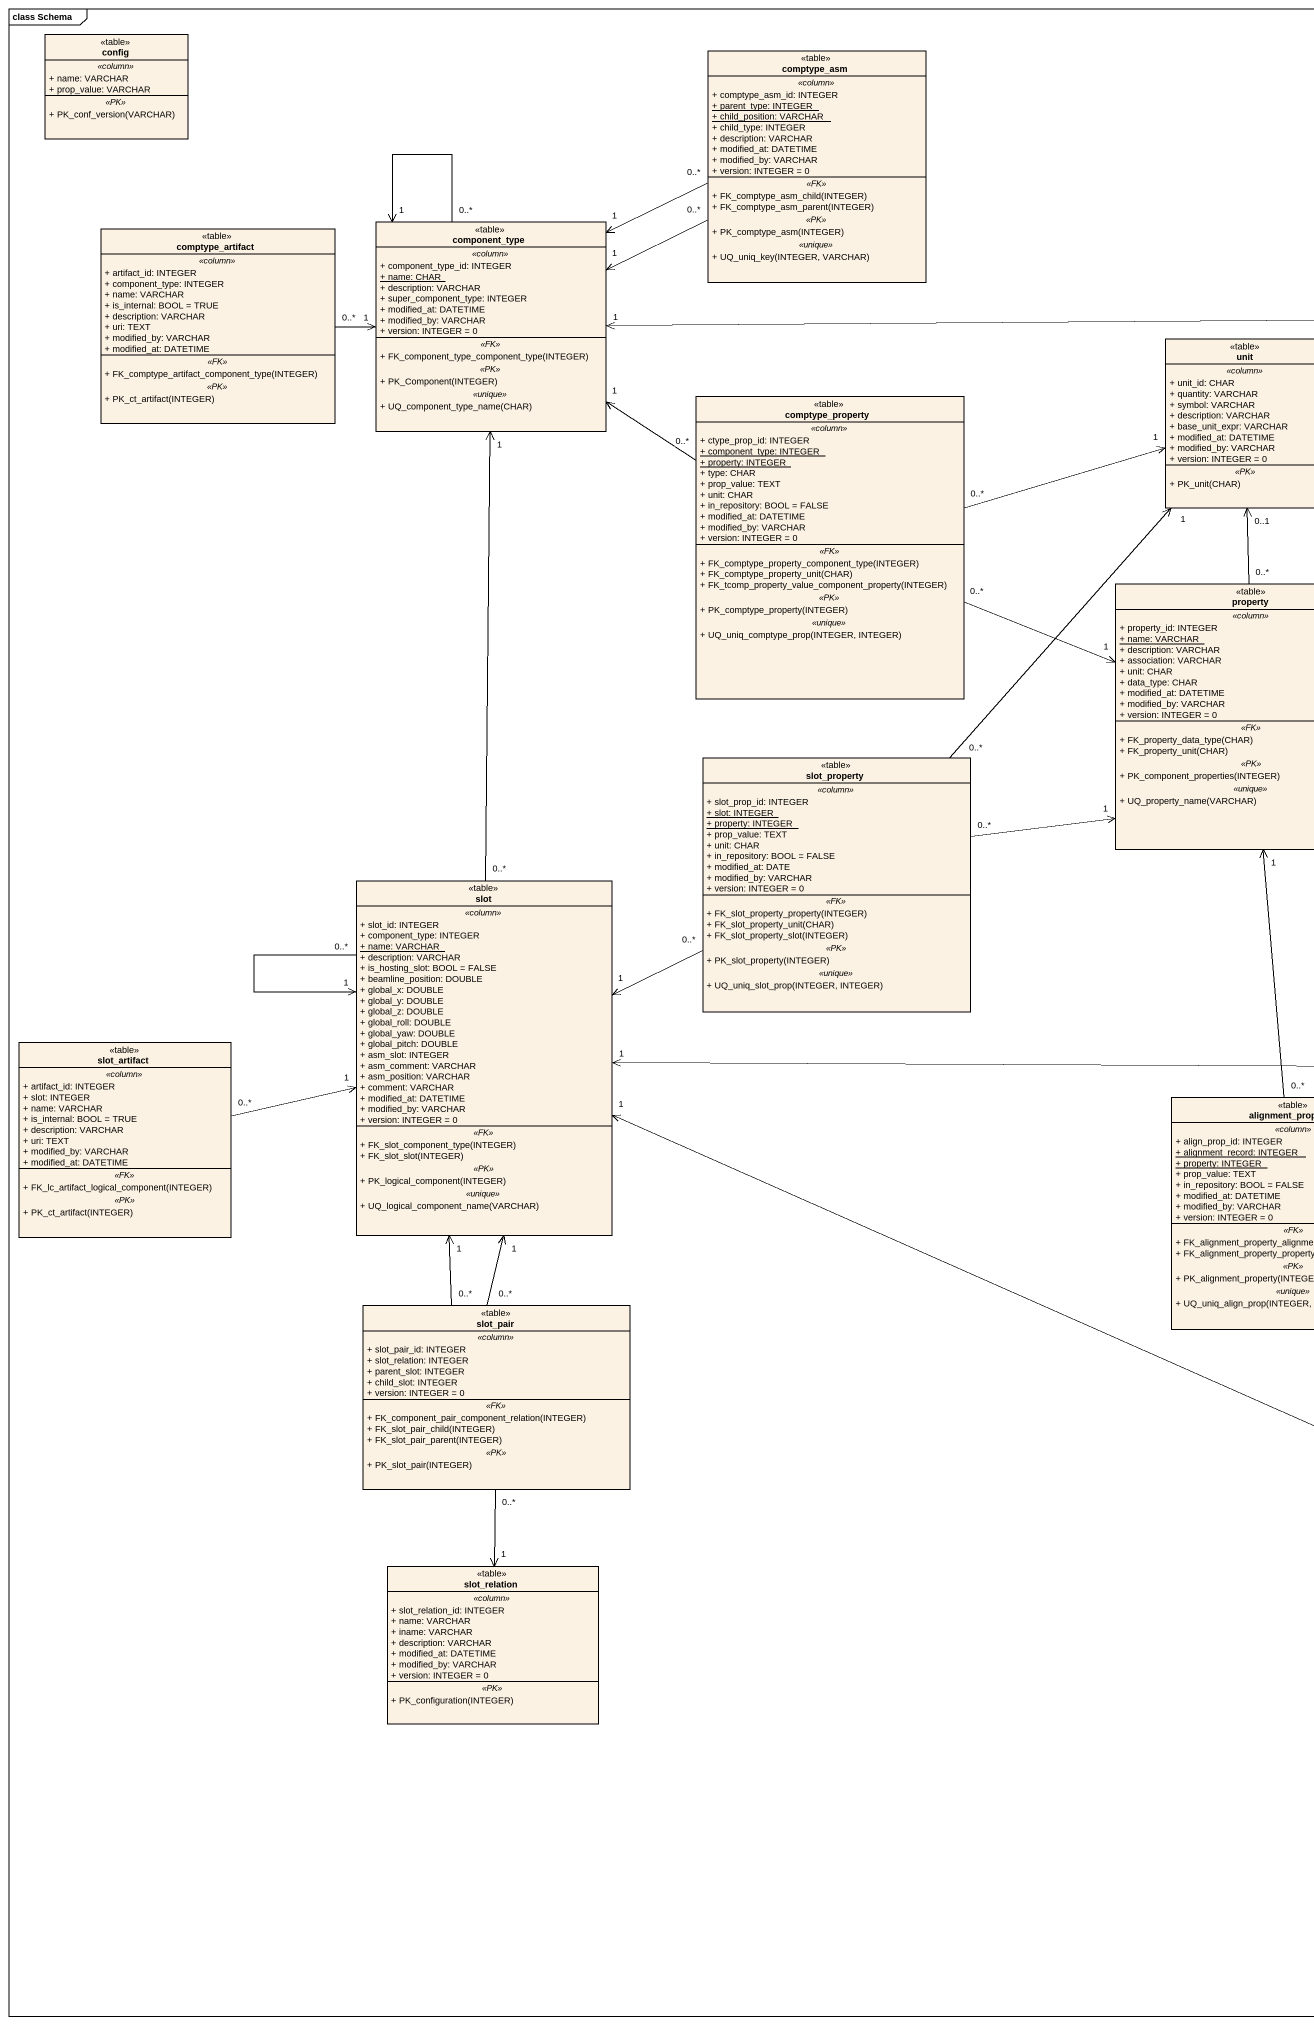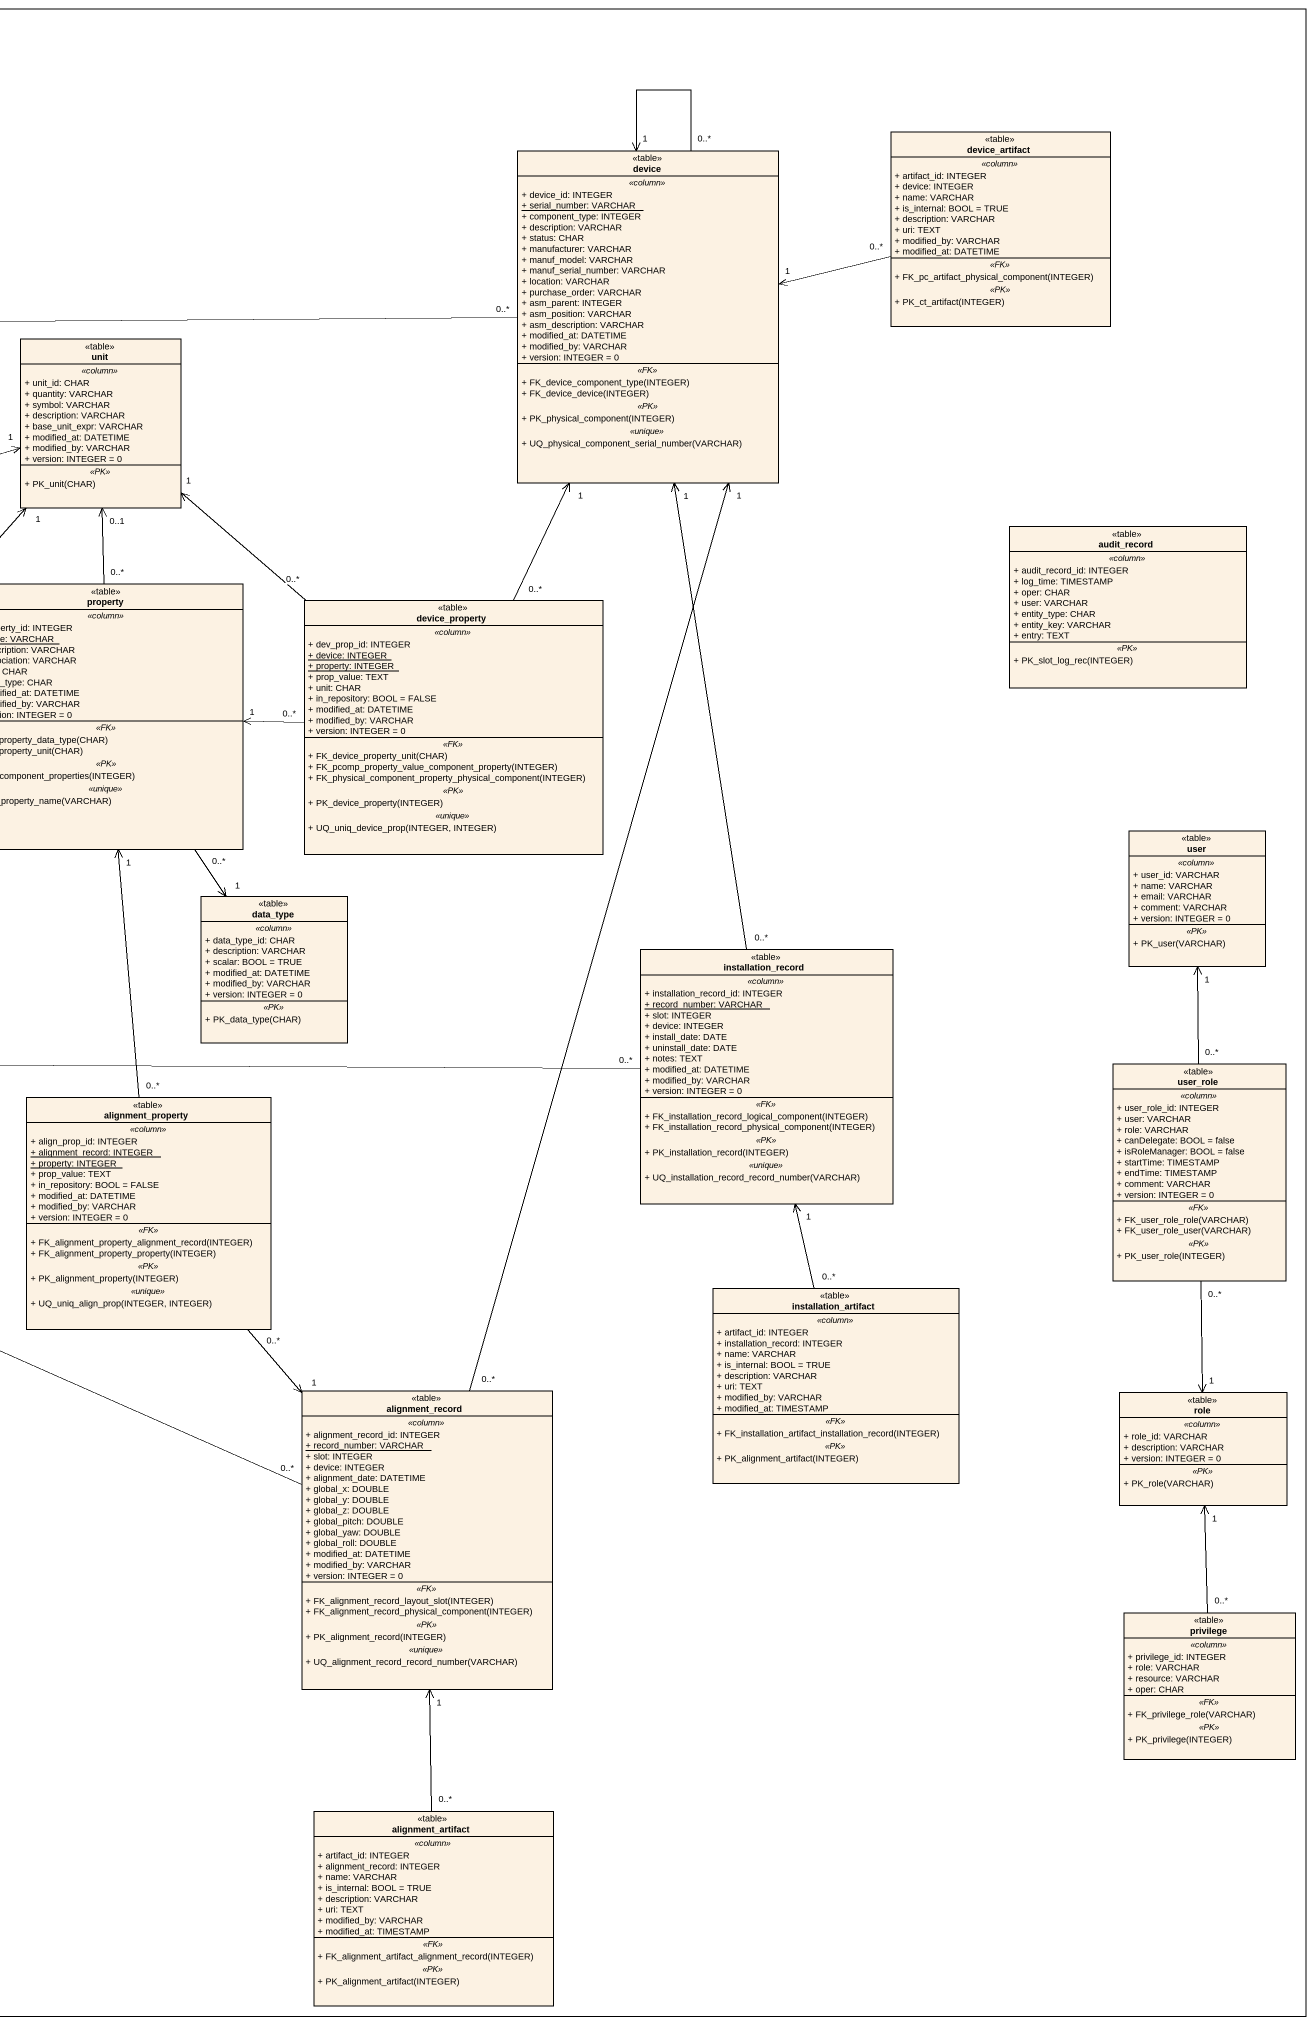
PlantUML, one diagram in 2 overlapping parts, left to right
@startuml
mainframe class Schema
hide circle
hide empty members
skinparam classAttributeIconSize 0
class config <<table>> {
  .. <<column>> ..
  + name: VARCHAR
  + prop_value: VARCHAR
  .. <<PK>> ..
  + PK_conf_version(VARCHAR)
}
class comptype_asm <<table>> {
  .. <<column>> ..
  + comptype_asm_id: INTEGER
  {static} + parent_type: INTEGER
  {static} + child_position: VARCHAR
  + child_type: INTEGER
  + description: VARCHAR
  + modified_at: DATETIME
  + modified_by: VARCHAR
  + version: INTEGER = 0
  .. <<FK>> ..
  + FK_comptype_asm_child(INTEGER)
  + FK_comptype_asm_parent(INTEGER)
  .. <<PK>> ..
  + PK_comptype_asm(INTEGER)
  .. <<unique>> ..
  + UQ_uniq_key(INTEGER, VARCHAR)
}
class device_artifact <<table>> {
  .. <<column>> ..
  + artifact_id: INTEGER
  + device: INTEGER
  + name: VARCHAR
  + is_internal: BOOL = TRUE
  + description: VARCHAR
  + uri: TEXT
  + modified_by: VARCHAR
  + modified_at: DATETIME
  .. <<FK>> ..
  + FK_pc_artifact_physical_component(INTEGER)
  .. <<PK>> ..
  + PK_ct_artifact(INTEGER)
}
class device <<table>> {
  .. <<column>> ..
  + device_id: INTEGER
  {static} + serial_number: VARCHAR
  + component_type: INTEGER
  + description: VARCHAR
  + status: CHAR
  + manufacturer: VARCHAR
  + manuf_model: VARCHAR
  + manuf_serial_number: VARCHAR
  + location: VARCHAR
  + purchase_order: VARCHAR
  + asm_parent: INTEGER
  + asm_position: VARCHAR
  + asm_description: VARCHAR
  + modified_at: DATETIME
  + modified_by: VARCHAR
  + version: INTEGER = 0
  .. <<FK>> ..
  + FK_device_component_type(INTEGER)
  + FK_device_device(INTEGER)
  .. <<PK>> ..
  + PK_physical_component(INTEGER)
  .. <<unique>> ..
  + UQ_physical_component_serial_number(VARCHAR)
}
class comptype_artifact <<table>> {
  .. <<column>> ..
  + artifact_id: INTEGER
  + component_type: INTEGER
  + name: VARCHAR
  + is_internal: BOOL = TRUE
  + description: VARCHAR
  + uri: TEXT
  + modified_by: VARCHAR
  + modified_at: DATETIME
  .. <<FK>> ..
  + FK_comptype_artifact_component_type(INTEGER)
  .. <<PK>> ..
  + PK_ct_artifact(INTEGER)
}
class component_type <<table>> {
  .. <<column>> ..
  + component_type_id: INTEGER
  {static} + name: CHAR
  + description: VARCHAR
  + super_component_type: INTEGER
  + modified_at: DATETIME
  + modified_by: VARCHAR
  + version: INTEGER = 0
  .. <<FK>> ..
  + FK_component_type_component_type(INTEGER)
  .. <<PK>> ..
  + PK_Component(INTEGER)
  .. <<unique>> ..
  + UQ_component_type_name(CHAR)
}
class unit <<table>> {
  .. <<column>> ..
  + unit_id: CHAR
  + quantity: VARCHAR
  + symbol: VARCHAR
  + description: VARCHAR
  + base_unit_expr: VARCHAR
  + modified_at: DATETIME
  + modified_by: VARCHAR
  + version: INTEGER = 0
  .. <<PK>> ..
  + PK_unit(CHAR)
}
class comptype_property <<table>> {
  .. <<column>> ..
  + ctype_prop_id: INTEGER
  {static} + component_type: INTEGER
  {static} + property: INTEGER
  + type: CHAR
  + prop_value: TEXT
  + unit: CHAR
  + in_repository: BOOL = FALSE
  + modified_at: DATETIME
  + modified_by: VARCHAR
  + version: INTEGER = 0
  .. <<FK>> ..
  + FK_comptype_property_component_type(INTEGER)
  + FK_comptype_property_unit(CHAR)
  + FK_tcomp_property_value_component_property(INTEGER)
  .. <<PK>> ..
  + PK_comptype_property(INTEGER)
  .. <<unique>> ..
  + UQ_uniq_comptype_prop(INTEGER, INTEGER)
}
class audit_record <<table>> {
  .. <<column>> ..
  + audit_record_id: INTEGER
  + log_time: TIMESTAMP
  + oper: CHAR
  + user: VARCHAR
  + entity_type: CHAR
  + entity_key: VARCHAR
  + entry: TEXT
  .. <<PK>> ..
  + PK_slot_log_rec(INTEGER)
}
class property <<table>> {
  .. <<column>> ..
  + property_id: INTEGER
  {static} + name: VARCHAR
  + description: VARCHAR
  + association: VARCHAR
  + unit: CHAR
  + data_type: CHAR
  + modified_at: DATETIME
  + modified_by: VARCHAR
  + version: INTEGER = 0
  .. <<FK>> ..
  + FK_property_data_type(CHAR)
  + FK_property_unit(CHAR)
  .. <<PK>> ..
  + PK_component_properties(INTEGER)
  .. <<unique>> ..
  + UQ_property_name(VARCHAR)
}
class device_property <<table>> {
  .. <<column>> ..
  + dev_prop_id: INTEGER
  {static} + device: INTEGER
  {static} + property: INTEGER
  + prop_value: TEXT
  + unit: CHAR
  + in_repository: BOOL = FALSE
  + modified_at: DATETIME
  + modified_by: VARCHAR
  + version: INTEGER = 0
  .. <<FK>> ..
  + FK_device_property_unit(CHAR)
  + FK_pcomp_property_value_component_property(INTEGER)
  + FK_physical_component_property_physical_component(INTEGER)
  .. <<PK>> ..
  + PK_device_property(INTEGER)
  .. <<unique>> ..
  + UQ_uniq_device_prop(INTEGER, INTEGER)
}
class slot_property <<table>> {
  .. <<column>> ..
  + slot_prop_id: INTEGER
  {static} + slot: INTEGER
  {static} + property: INTEGER
  + prop_value: TEXT
  + unit: CHAR
  + in_repository: BOOL = FALSE
  + modified_at: DATE
  + modified_by: VARCHAR
  + version: INTEGER = 0
  .. <<FK>> ..
  + FK_slot_property_property(INTEGER)
  + FK_slot_property_unit(CHAR)
  + FK_slot_property_slot(INTEGER)
  .. <<PK>> ..
  + PK_slot_property(INTEGER)
  .. <<unique>> ..
  + UQ_uniq_slot_prop(INTEGER, INTEGER)
}
class user <<table>> {
  .. <<column>> ..
  + user_id: VARCHAR
  + name: VARCHAR
  + email: VARCHAR
  + comment: VARCHAR
  + version: INTEGER = 0
  .. <<PK>> ..
  + PK_user(VARCHAR)
}
class slot <<table>> {
  .. <<column>> ..
  + slot_id: INTEGER
  + component_type: INTEGER
  {static} + name: VARCHAR
  + description: VARCHAR
  + is_hosting_slot: BOOL = FALSE
  + beamline_position: DOUBLE
  + global_x: DOUBLE
  + global_y: DOUBLE
  + global_z: DOUBLE
  + global_roll: DOUBLE
  + global_yaw: DOUBLE
  + global_pitch: DOUBLE
  + asm_slot: INTEGER
  + asm_comment: VARCHAR
  + asm_position: VARCHAR
  + comment: VARCHAR
  + modified_at: DATETIME
  + modified_by: VARCHAR
  + version: INTEGER = 0
  .. <<FK>> ..
  + FK_slot_component_type(INTEGER)
  + FK_slot_slot(INTEGER)
  .. <<PK>> ..
  + PK_logical_component(INTEGER)
  .. <<unique>> ..
  + UQ_logical_component_name(VARCHAR)
}
class data_type <<table>> {
  .. <<column>> ..
  + data_type_id: CHAR
  + description: VARCHAR
  + scalar: BOOL = TRUE
  + modified_at: DATETIME
  + modified_by: VARCHAR
  + version: INTEGER = 0
  .. <<PK>> ..
  + PK_data_type(CHAR)
}
class installation_record <<table>> {
  .. <<column>> ..
  + installation_record_id: INTEGER
  {static} + record_number: VARCHAR
  + slot: INTEGER
  + device: INTEGER
  + install_date: DATE
  + uninstall_date: DATE
  + notes: TEXT
  + modified_at: DATETIME
  + modified_by: VARCHAR
  + version: INTEGER = 0
  .. <<FK>> ..
  + FK_installation_record_logical_component(INTEGER)
  + FK_installation_record_physical_component(INTEGER)
  .. <<PK>> ..
  + PK_installation_record(INTEGER)
  .. <<unique>> ..
  + UQ_installation_record_record_number(VARCHAR)
}
class slot_artifact <<table>> {
  .. <<column>> ..
  + artifact_id: INTEGER
  + slot: INTEGER
  + name: VARCHAR
  + is_internal: BOOL = TRUE
  + description: VARCHAR
  + uri: TEXT
  + modified_by: VARCHAR
  + modified_at: DATETIME
  .. <<FK>> ..
  + FK_lc_artifact_logical_component(INTEGER)
  .. <<PK>> ..
  + PK_ct_artifact(INTEGER)
}
class alignment_property <<table>> {
  .. <<column>> ..
  + align_prop_id: INTEGER
  {static} + alignment_record: INTEGER
  {static} + property: INTEGER
  + prop_value: TEXT
  + in_repository: BOOL = FALSE
  + modified_at: DATETIME
  + modified_by: VARCHAR
  + version: INTEGER = 0
  .. <<FK>> ..
  + FK_alignment_property_alignment_record(INTEGER)
  + FK_alignment_property_property(INTEGER)
  .. <<PK>> ..
  + PK_alignment_property(INTEGER)
  .. <<unique>> ..
  + UQ_uniq_align_prop(INTEGER, INTEGER)
}
class user_role <<table>> {
  .. <<column>> ..
  + user_role_id: INTEGER
  + user: VARCHAR
  + role: VARCHAR
  + canDelegate: BOOL = false
  + isRoleManager: BOOL = false
  + startTime: TIMESTAMP
  + endTime: TIMESTAMP
  + comment: VARCHAR
  + version: INTEGER = 0
  .. <<FK>> ..
  + FK_user_role_role(VARCHAR)
  + FK_user_role_user(VARCHAR)
  .. <<PK>> ..
  + PK_user_role(INTEGER)
}
class installation_artifact <<table>> {
  .. <<column>> ..
  + artifact_id: INTEGER
  + installation_record: INTEGER
  + name: VARCHAR
  + is_internal: BOOL = TRUE
  + description: VARCHAR
  + uri: TEXT
  + modified_by: VARCHAR
  + modified_at: TIMESTAMP
  .. <<FK>> ..
  + FK_installation_artifact_installation_record(INTEGER)
  .. <<PK>> ..
  + PK_alignment_artifact(INTEGER)
}
class slot_pair <<table>> {
  .. <<column>> ..
  + slot_pair_id: INTEGER
  + slot_relation: INTEGER
  + parent_slot: INTEGER
  + child_slot: INTEGER
  + version: INTEGER = 0
  .. <<FK>> ..
  + FK_component_pair_component_relation(INTEGER)
  + FK_slot_pair_child(INTEGER)
  + FK_slot_pair_parent(INTEGER)
  .. <<PK>> ..
  + PK_slot_pair(INTEGER)
}
class alignment_record <<table>> {
  .. <<column>> ..
  + alignment_record_id: INTEGER
  {static} + record_number: VARCHAR
  + slot: INTEGER
  + device: INTEGER
  + alignment_date: DATETIME
  + global_x: DOUBLE
  + global_y: DOUBLE
  + global_z: DOUBLE
  + global_pitch: DOUBLE
  + global_yaw: DOUBLE
  + global_roll: DOUBLE
  + modified_at: DATETIME
  + modified_by: VARCHAR
  + version: INTEGER = 0
  .. <<FK>> ..
  + FK_alignment_record_layout_slot(INTEGER)
  + FK_alignment_record_physical_component(INTEGER)
  .. <<PK>> ..
  + PK_alignment_record(INTEGER)
  .. <<unique>> ..
  + UQ_alignment_record_record_number(VARCHAR)
}
class role <<table>> {
  .. <<column>> ..
  + role_id: VARCHAR
  + description: VARCHAR
  + version: INTEGER = 0
  .. <<PK>> ..
  + PK_role(VARCHAR)
}
class slot_relation <<table>> {
  .. <<column>> ..
  + slot_relation_id: INTEGER
  + name: VARCHAR
  + iname: VARCHAR
  + description: VARCHAR
  + modified_at: DATETIME
  + modified_by: VARCHAR
  + version: INTEGER = 0
  .. <<PK>> ..
  + PK_configuration(INTEGER)
}
class privilege <<table>> {
  .. <<column>> ..
  + privilege_id: INTEGER
  + role: VARCHAR
  + resource: VARCHAR
  + oper: CHAR
  .. <<FK>> ..
  + FK_privilege_role(VARCHAR)
  .. <<PK>> ..
  + PK_privilege(INTEGER)
}
class alignment_artifact <<table>> {
  .. <<column>> ..
  + artifact_id: INTEGER
  + alignment_record: INTEGER
  + name: VARCHAR
  + is_internal: BOOL = TRUE
  + description: VARCHAR
  + uri: TEXT
  + modified_by: VARCHAR
  + modified_at: TIMESTAMP
  .. <<FK>> ..
  + FK_alignment_artifact_alignment_record(INTEGER)
  .. <<PK>> ..
  + PK_alignment_artifact(INTEGER)
}
comptype_asm "0..*" -left-> "1" component_type
comptype_asm "0..*" -left-> "1" component_type
device_artifact "0..*" -left-> "1" device
device "0..*" --> "1" device
device "0..*" -left-> "1" component_type
comptype_artifact "0..*" -right-> "1" component_type
component_type "0..*" --> "1" component_type
comptype_property "0..*" -up-> "1" component_type
comptype_property "0..*" -right-> "1" unit
comptype_property "0..*" -right-> "1" property
property "0..*" -up-> "0..1" unit
property "0..*" --> "1" data_type
device_property "0..*" -up-> "1" device
device_property "0..*" -up-> "1" unit
device_property "0..*" -left-> "1" property
slot_property "0..*" -up-> "1" unit
slot_property "0..*" -right-> "1" property
slot_property "0..*" -left-> "1" slot
slot "0..*" -up-> "1" component_type
slot "0..*" --> "1" slot
installation_record "0..*" -up-> "1" device
installation_record "0..*" -left-> "1" slot
slot_artifact "0..*" -right-> "1" slot
alignment_property "0..*" -up-> "1" property
alignment_property "0..*" --> "1" alignment_record
user_role "0..*" -up-> "1" user
user_role "0..*" --> "1" role
installation_artifact "0..*" -up-> "1" installation_record
slot_pair "0..*" -up-> "1" slot
slot_pair "0..*" -up-> "1" slot
slot_pair "0..*" --> "1" slot_relation
alignment_record "0..*" -up-> "1" device
alignment_record "0..*" -left-> "1" slot
privilege "0..*" -up-> "1" role
alignment_artifact "0..*" -up-> "1" alignment_record
@enduml
